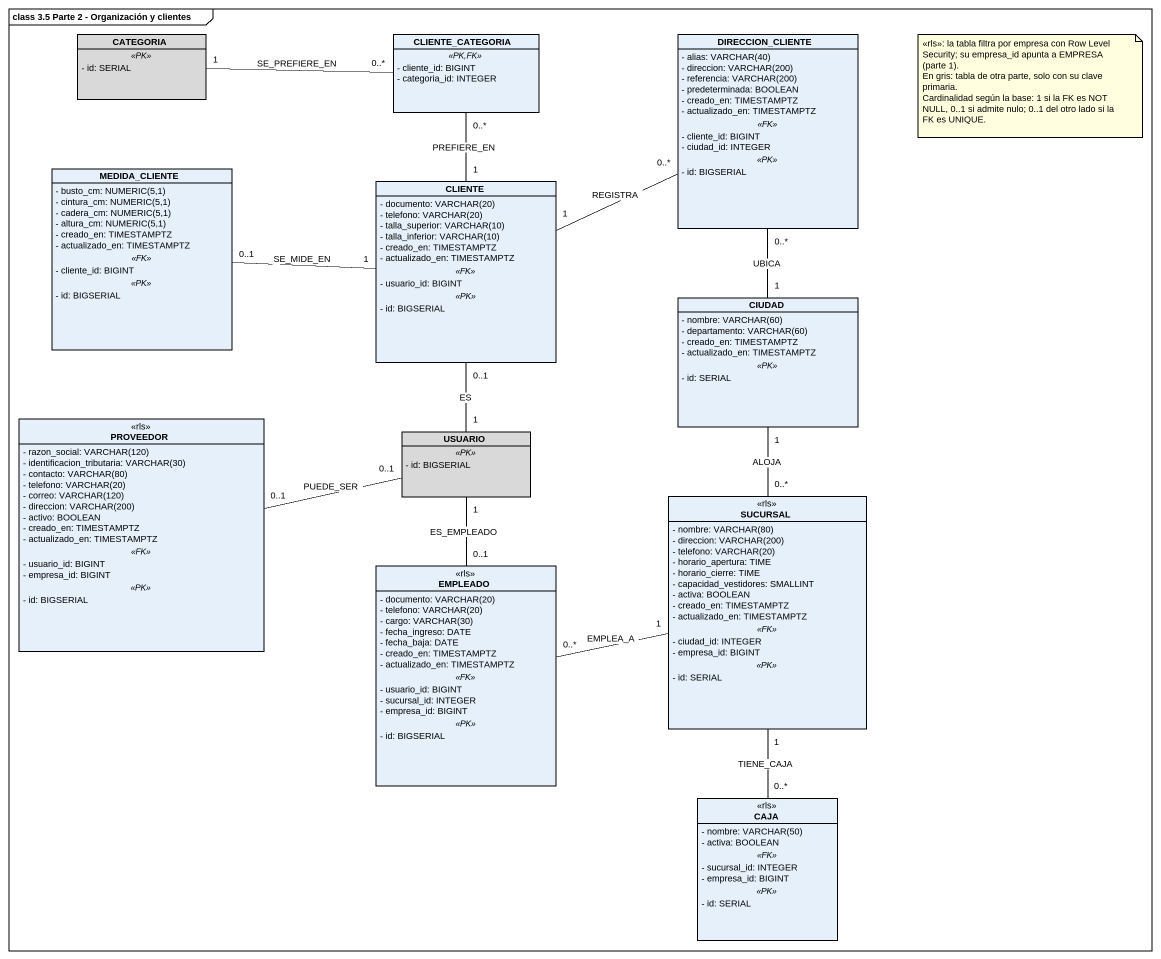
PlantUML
@startuml
mainframe class 3.5 Parte 2 - Organización y clientes
hide circle
hide empty members
skinparam classAttributeIconSize 0
class CATEGORIA #D9D9D9 {
  .. <<PK>> ..
  - id: SERIAL
}
class CLIENTE_CATEGORIA {
  .. <<PK,FK>> ..
  - cliente_id: BIGINT
  - categoria_id: INTEGER
}
class DIRECCION_CLIENTE {
  {field} - alias: VARCHAR(40)
  {field} - direccion: VARCHAR(200)
  {field} - referencia: VARCHAR(200)
  - predeterminada: BOOLEAN
  - creado_en: TIMESTAMPTZ
  - actualizado_en: TIMESTAMPTZ
  .. <<FK>> ..
  - cliente_id: BIGINT
  - ciudad_id: INTEGER
  .. <<PK>> ..
  - id: BIGSERIAL
}
class MEDIDA_CLIENTE {
  {field} - busto_cm: NUMERIC(5,1)
  {field} - cintura_cm: NUMERIC(5,1)
  {field} - cadera_cm: NUMERIC(5,1)
  {field} - altura_cm: NUMERIC(5,1)
  - creado_en: TIMESTAMPTZ
  - actualizado_en: TIMESTAMPTZ
  .. <<FK>> ..
  - cliente_id: BIGINT
  .. <<PK>> ..
  - id: BIGSERIAL
}
class CLIENTE {
  {field} - documento: VARCHAR(20)
  {field} - telefono: VARCHAR(20)
  {field} - talla_superior: VARCHAR(10)
  {field} - talla_inferior: VARCHAR(10)
  - creado_en: TIMESTAMPTZ
  - actualizado_en: TIMESTAMPTZ
  .. <<FK>> ..
  - usuario_id: BIGINT
  .. <<PK>> ..
  - id: BIGSERIAL
}
class CIUDAD {
  {field} - nombre: VARCHAR(60)
  {field} - departamento: VARCHAR(60)
  - creado_en: TIMESTAMPTZ
  - actualizado_en: TIMESTAMPTZ
  .. <<PK>> ..
  - id: SERIAL
}
class PROVEEDOR <<rls>> {
  {field} - razon_social: VARCHAR(120)
  {field} - identificacion_tributaria: VARCHAR(30)
  {field} - contacto: VARCHAR(80)
  {field} - telefono: VARCHAR(20)
  {field} - correo: VARCHAR(120)
  {field} - direccion: VARCHAR(200)
  - activo: BOOLEAN
  - creado_en: TIMESTAMPTZ
  - actualizado_en: TIMESTAMPTZ
  .. <<FK>> ..
  - usuario_id: BIGINT
  - empresa_id: BIGINT
  .. <<PK>> ..
  - id: BIGSERIAL
}
class USUARIO #D9D9D9 {
  .. <<PK>> ..
  - id: BIGSERIAL
}
class SUCURSAL <<rls>> {
  {field} - nombre: VARCHAR(80)
  {field} - direccion: VARCHAR(200)
  {field} - telefono: VARCHAR(20)
  - horario_apertura: TIME
  - horario_cierre: TIME
  - capacidad_vestidores: SMALLINT
  - activa: BOOLEAN
  - creado_en: TIMESTAMPTZ
  - actualizado_en: TIMESTAMPTZ
  .. <<FK>> ..
  - ciudad_id: INTEGER
  - empresa_id: BIGINT
  .. <<PK>> ..
  - id: SERIAL
}
class EMPLEADO <<rls>> {
  {field} - documento: VARCHAR(20)
  {field} - telefono: VARCHAR(20)
  {field} - cargo: VARCHAR(30)
  - fecha_ingreso: DATE
  - fecha_baja: DATE
  - creado_en: TIMESTAMPTZ
  - actualizado_en: TIMESTAMPTZ
  .. <<FK>> ..
  - usuario_id: BIGINT
  - sucursal_id: INTEGER
  - empresa_id: BIGINT
  .. <<PK>> ..
  - id: BIGSERIAL
}
class CAJA <<rls>> {
  {field} - nombre: VARCHAR(50)
  - activa: BOOLEAN
  .. <<FK>> ..
  - sucursal_id: INTEGER
  - empresa_id: BIGINT
  .. <<PK>> ..
  - id: SERIAL
}
CATEGORIA "1" -right- "0..*" CLIENTE_CATEGORIA : SE_PREFIERE_EN
CLIENTE "1" -up- "0..*" CLIENTE_CATEGORIA : PREFIERE_EN
CLIENTE "1" -right- "0..*" DIRECCION_CLIENTE : REGISTRA
CLIENTE "1" -left- "0..1" MEDIDA_CLIENTE : SE_MIDE_EN
CIUDAD "1" -up- "0..*" DIRECCION_CLIENTE : UBICA
CIUDAD "1" -- "0..*" SUCURSAL : ALOJA
USUARIO "1" -up- "0..1" CLIENTE : ES
USUARIO "0..1" -left- "0..1" PROVEEDOR : PUEDE_SER
USUARIO "1" -- "0..1" EMPLEADO : ES_EMPLEADO
SUCURSAL "1" -left- "0..*" EMPLEADO : EMPLEA_A
SUCURSAL "1" -- "0..*" CAJA : TIENE_CAJA
note as N1
  <<rls>>: la tabla filtra por empresa con Row Level Security; su empresa_id apunta a EMPRESA (parte 1).
  En gris: tabla de otra parte, solo con su clave primaria.
  Cardinalidad según la base: 1 si la FK es NOT NULL, 0..1 si admite nulo; 0..1 del otro lado si la FK es UNIQUE.
end note
@enduml
